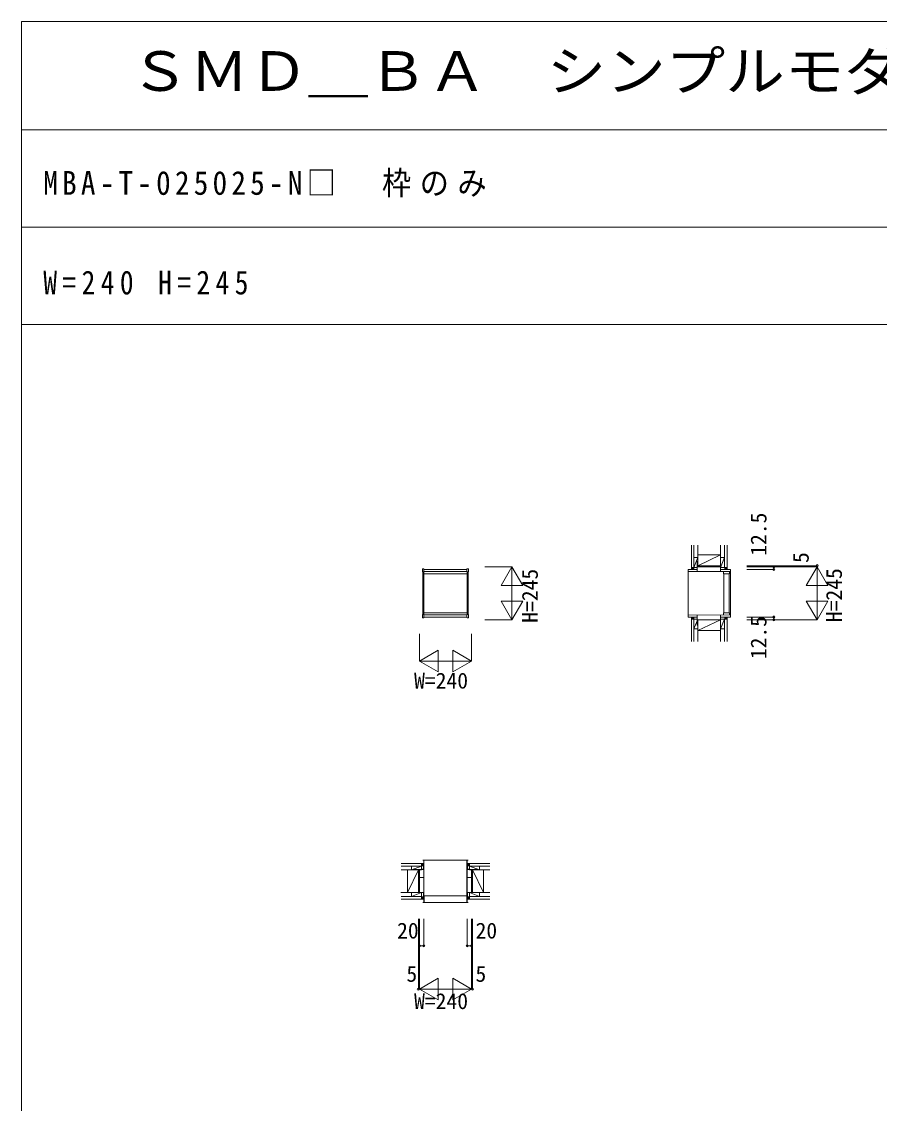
# Model space of a CAD drawing. Units: millimetres, scale not verified. Extents: x -14850 to 12650, y -10500 to 9500.
# Drawn here: x -14850 to -10888, y 4500 to 9500 of the extents above; entities that cross this region are included whole.
import ezdxf
from ezdxf.enums import TextEntityAlignment as Align

# ---------------------------------------------------------------- set-up
doc = ezdxf.new("R2010")
doc.units = ezdxf.units.MM
doc.header["$LTSCALE"] = 50
doc.layers.add('0-0_0', color=7, linetype='Continuous')
for name, color, linetype, lineweight in [('0-1_USER1', 7, 'Continuous', 9), ('0-2_YKK_ZWAK', 2, 'Continuous', 9), ('0-3_YKK_11', 7, 'Continuous', 9), ('0-4_YKK_12', 4, 'Continuous', 9), ('0-5_YSS_K', 4, 'Continuous', 9), ('0-6_YKK_13', 4, 'Continuous', 9), ('0-7_YKK_D', 5, 'Continuous', 9), ('0-8_YKK_A1', 5, 'Continuous', 9)]:
    doc.layers.add(name, color=color, linetype=linetype, lineweight=lineweight)
doc.styles.add('ＭＳ ゴシック', font='')
doc.styles.get('ＭＳ ゴシック').set_extended_font_data('MS Gothic')

msp = doc.modelspace()

# ---------------------------------------------------------------- linework, layer by layer
at = {"layer": '0-1_USER1'}
for p, q in [((-14850, 9500), (12650, 9500)), ((-14850, -10500), (-14850, 9500)), ((-14850, 9000), (12150, 9000)), ((-14850, 8550), (12150, 8550)), ((-14850, 8100), (12150, 8100))]:
    msp.add_line(p, q, dxfattribs=at)
at = {"layer": '0-2_YKK_ZWAK'}
for p, q in [((-12585.33, 6980.14), (-12710.33, 6980.14)), ((-12585.33, 6980.14), (-12635.33, 6893.54)), ((-12585.33, 6980.14), (-12585.33, 6735.14)), ((-12585.33, 6980.14), (-12535.33, 6893.54)), ((-11500.23, 6985.14), (-11175.23, 6985.14)), ((-11500.23, 6980.14), (-11175.23, 6980.14)), ((-11500.23, 6967.64), (-11375.23, 6967.64)), ((-11375.23, 6980.14), (-11375.23, 6967.64)), ((-11225.23, 6893.54), (-11175.23, 6980.14)), ((-11175.23, 6980.14), (-11175.23, 6985.14)), ((-11175.23, 6980.14), (-11175.23, 6735.14)), ((-11125.23, 6893.54), (-11175.23, 6980.14)), ((-12535.33, 6893.54), (-12635.33, 6893.54)), ((-11225.23, 6893.54), (-11125.23, 6893.54)), ((-12585.33, 6735.14), (-12635.33, 6821.74)), ((-12635.33, 6821.74), (-12535.33, 6821.74)), ((-12585.33, 6735.14), (-12535.33, 6821.74)), ((-11225.23, 6821.74), (-11125.23, 6821.74)), ((-12585.33, 6735.14), (-12710.33, 6735.14)), ((-11500.23, 6747.64), (-11375.23, 6747.64)), ((-11500.23, 6735.14), (-11175.23, 6735.14)), ((-11375.23, 6735.14), (-11375.23, 6747.64)), ((-13012.13, 6669.64), (-13012.13, 6544.64)), ((-12772.13, 6669.64), (-12772.13, 6544.64)), ((-13012.13, 6544.64), (-12925.53, 6594.64)), ((-12858.73, 6594.64), (-12858.73, 6494.64)), ((-12772.13, 6544.64), (-12858.73, 6594.64)), ((-13012.13, 6544.64), (-12772.13, 6544.64)), ((-12772.13, 6544.64), (-12858.73, 6494.64)), ((-13017.13, 5352.95), (-13017.13, 5027.95)), ((-13012.13, 5352.95), (-13012.13, 5027.95)), ((-12992.13, 5352.95), (-12992.13, 5227.95)), ((-12792.13, 5352.95), (-12792.13, 5227.95)), ((-12772.13, 5352.95), (-12772.13, 5027.95)), ((-12767.13, 5352.95), (-12767.13, 5027.95)), ((-13012.13, 5227.95), (-12992.13, 5227.95)), ((-12792.13, 5227.95), (-12772.13, 5227.95)), ((-13012.13, 5027.95), (-12925.53, 5077.95)), ((-12925.53, 4977.95), (-12925.53, 5077.95)), ((-12858.73, 5077.95), (-12858.73, 4977.95)), ((-12772.13, 5027.95), (-12858.73, 5077.95)), ((-13017.13, 5027.95), (-13012.13, 5027.95)), ((-13012.13, 5027.95), (-12772.13, 5027.95)), ((-13012.13, 5027.95), (-12925.53, 4977.95)), ((-12772.13, 5027.95), (-12858.73, 4977.95)), ((-12772.13, 5027.95), (-12767.13, 5027.95))]:
    msp.add_line(p, q, dxfattribs=at)
for points in [[(-11225.23, 6821.74), (-11175.23, 6735.14), (-11125.23, 6821.74)], [(-13012.13, 6544.64), (-12925.53, 6494.64), (-12925.53, 6594.64)]]:
    msp.add_lwpolyline(points, dxfattribs=at)
for centre in [(-11375.23, 6980.14), (-11375.23, 6967.64), (-11175.23, 6985.14), (-11375.23, 6747.64), (-11375.23, 6735.14), (-13012.13, 5227.95), (-12992.13, 5227.95), (-12792.13, 5227.95), (-12772.13, 5227.95), (-13017.13, 5027.95), (-12767.13, 5027.95)]:
    msp.add_circle(centre, 5, dxfattribs=at)
at = {"layer": '0-3_YKK_11'}
for p, q in [((-11756.23, 6977.64), (-11756.23, 7080.14)), ((-11744.23, 6977.64), (-11744.23, 7080.14)), ((-11726.23, 6980.14), (-11726.23, 7080.14)), ((-11621.23, 7035.14), (-11621.23, 7080.14)), ((-11603.23, 6977.64), (-11603.23, 7080.14)), ((-11591.23, 6977.64), (-11591.23, 7080.14)), ((-11726.23, 7022.64), (-11744.23, 7022.64)), ((-11726.23, 7035.14), (-11726.23, 6985.14)), ((-11726.23, 7035.14), (-11621.23, 7035.14)), ((-11621.23, 7035.14), (-11726.23, 6985.14)), ((-11726.23, 6980.14), (-11726.23, 7022.64)), ((-11621.23, 6985.14), (-11621.23, 7035.14)), ((-11603.23, 7022.64), (-11621.23, 7022.64)), ((-11603.23, 7022.64), (-11621.23, 6977.64)), ((-11621.23, 7022.64), (-11621.23, 6977.64)), ((-11603.23, 6977.64), (-11603.23, 7022.64)), ((-11756.23, 6977.64), (-11728.83, 6977.64)), ((-11745.23, 6977.64), (-11745.23, 6967.64)), ((-11745.23, 6967.64), (-11729.23, 6967.64)), ((-11743.23, 6977.64), (-11728.83, 6977.64)), ((-11732.23, 6977.64), (-11742.23, 6977.64)), ((-11729.23, 6967.64), (-11729.23, 6977.64)), ((-11726.23, 6985.14), (-11726.23, 6980.14)), ((-11726.23, 6985.14), (-11621.23, 6985.14)), ((-11726.23, 6980.14), (-11621.23, 6985.14)), ((-11621.23, 6985.14), (-11726.23, 6985.14)), ((-11726.23, 6980.14), (-11621.23, 6980.14)), ((-11621.23, 6980.14), (-11621.23, 6985.14)), ((-11621.23, 6977.64), (-11605.23, 6977.64)), ((-11621.23, 6974.64), (-11621.23, 6967.64)), ((-11621.23, 6967.64), (-11602.23, 6967.64)), ((-11603.23, 6977.64), (-11620.23, 6977.64)), ((-11602.23, 6967.64), (-11602.23, 6977.64)), ((-11756.23, 6737.64), (-11729.23, 6737.64)), ((-11756.23, 6635.14), (-11756.23, 6737.64)), ((-11745.23, 6747.64), (-11729.23, 6747.64)), ((-11728.83, 6737.64), (-11744.23, 6737.64)), ((-11744.23, 6737.64), (-11744.23, 6635.14)), ((-11732.23, 6737.64), (-11742.23, 6737.64)), ((-11729.23, 6747.64), (-11729.23, 6737.64)), ((-11726.23, 6735.14), (-11726.23, 6685.14)), ((-11726.23, 6735.14), (-11621.23, 6735.14)), ((-11726.23, 6692.64), (-11726.23, 6710.14)), ((-11726.23, 6635.14), (-11726.23, 6709.14)), ((-11602.23, 6747.64), (-11621.23, 6747.64)), ((-11621.23, 6747.64), (-11621.23, 6737.64)), ((-11621.23, 6692.64), (-11603.23, 6737.64)), ((-11621.23, 6635.14), (-11621.23, 6735.14)), ((-11618.23, 6737.64), (-11605.23, 6737.64)), ((-11603.23, 6692.64), (-11603.23, 6737.64)), ((-11603.23, 6635.14), (-11603.23, 6737.64)), ((-11591.23, 6737.64), (-11591.23, 6635.14)), ((-11744.23, 6692.64), (-11726.23, 6692.64)), ((-11621.23, 6692.64), (-11603.23, 6692.64)), ((-13003.63, 5608.95), (-13097.13, 5608.95)), ((-13003.63, 5608.95), (-13003.63, 5578.95)), ((-12780.63, 5608.95), (-12687.13, 5608.95)), ((-12780.63, 5608.95), (-12780.63, 5578.95)), ((-13003.63, 5596.95), (-13097.13, 5596.95)), ((-13017.13, 5578.95), (-13096.5, 5578.95)), ((-13048.63, 5596.95), (-13003.63, 5596.95)), ((-13048.63, 5578.95), (-13003.63, 5596.95)), ((-13048.63, 5596.95), (-13048.63, 5578.95)), ((-13003.63, 5578.95), (-13048.63, 5578.95)), ((-13017.13, 5473.95), (-13017.13, 5578.95)), ((-13012.13, 5578.95), (-13017.13, 5578.95)), ((-13012.13, 5473.95), (-13012.13, 5578.95)), ((-13003.63, 5596.95), (-13003.63, 5581.55)), ((-13003.63, 5594.95), (-13003.63, 5584.95)), ((-13003.63, 5581.95), (-12993.63, 5581.95)), ((-12993.63, 5581.95), (-12993.63, 5597.94)), ((-12780.63, 5596.95), (-12687.13, 5596.95)), ((-12780.63, 5596.95), (-12780.63, 5581.55)), ((-12735.63, 5596.95), (-12780.63, 5596.95)), ((-12735.63, 5578.95), (-12780.63, 5596.95)), ((-12780.63, 5594.95), (-12780.63, 5584.95)), ((-12780.63, 5578.95), (-12735.63, 5578.95)), ((-12767.13, 5473.95), (-12772.13, 5578.95)), ((-12772.13, 5473.95), (-12772.13, 5578.95)), ((-12772.13, 5578.95), (-12767.13, 5578.95)), ((-12767.13, 5578.95), (-12767.13, 5473.95)), ((-12767.13, 5473.95), (-12767.13, 5578.95)), ((-12767.13, 5578.95), (-12687.76, 5578.95)), ((-12735.63, 5596.95), (-12735.63, 5578.95)), ((-13003.63, 5455.95), (-13097.13, 5455.95)), ((-13048.63, 5455.95), (-13003.63, 5473.95)), ((-13003.63, 5473.95), (-13048.63, 5473.95)), ((-13048.63, 5473.95), (-13048.63, 5455.95)), ((-13048.63, 5455.95), (-13003.63, 5455.95)), ((-13017.13, 5473.95), (-13012.13, 5473.95)), ((-13003.63, 5473.95), (-12993.63, 5473.95)), ((-13003.63, 5455.95), (-13003.63, 5473.95)), ((-13003.63, 5457.95), (-13003.63, 5467.95)), ((-12993.63, 5473.95), (-12993.63, 5454.94)), ((-12780.63, 5473.95), (-12790.63, 5473.95)), ((-12790.63, 5473.95), (-12790.63, 5454.94)), ((-12780.63, 5455.95), (-12780.63, 5473.95)), ((-12780.63, 5473.95), (-12735.63, 5473.95)), ((-12735.63, 5455.95), (-12780.63, 5473.95)), ((-12780.63, 5457.95), (-12780.63, 5467.95)), ((-12780.63, 5455.95), (-12687.13, 5455.95)), ((-12735.63, 5455.95), (-12780.63, 5455.95)), ((-12767.13, 5473.95), (-12772.13, 5473.95)), ((-12767.13, 5473.95), (-12686.6, 5473.95)), ((-12717.13, 5473.95), (-12767.13, 5473.95)), ((-12735.63, 5473.95), (-12735.63, 5455.95)), ((-13097.13, 5443.95), (-13003.63, 5443.95)), ((-12687.13, 5443.95), (-12780.63, 5443.95))]:
    msp.add_line(p, q, dxfattribs=at)
for points in [[(-11744.23, 7022.64), (-11744.23, 6977.64), (-11726.23, 7022.64)], [(-11744.23, 6737.64), (-11744.23, 6692.64), (-11728.83, 6731.14)], [(-11621.23, 6735.14), (-11726.23, 6685.14), (-11621.23, 6685.14)], [(-11603.23, 6737.64), (-11621.23, 6737.64), (-11621.23, 6692.64)], [(-13067.13, 5578.95), (-13067.13, 5473.95), (-13017.13, 5578.95)], [(-13017.13, 5578.95), (-13017.13, 5473.95), (-13012.13, 5578.95)], [(-12780.63, 5581.95), (-12790.63, 5581.95), (-12790.63, 5597.94)], [(-12717.13, 5578.95), (-12717.13, 5473.95), (-12767.13, 5578.95)], [(-13067.13, 5473.95), (-13017.13, 5473.95), (-13097.66, 5473.95)]]:
    msp.add_lwpolyline(points, dxfattribs=at)
at = {"layer": '0-4_YKK_12'}
for p, q in [((-12998.93, 6969.14), (-12998.93, 6956.64)), ((-12997.43, 6956.14), (-12998.43, 6956.14)), ((-12992.93, 6970.64), (-12997.43, 6970.64)), ((-12997.43, 6956.14), (-12991.93, 6956.14)), ((-12997.13, 6759.14), (-12997.13, 6956.14)), ((-12992.13, 6759.14), (-12992.13, 6956.14)), ((-12991.43, 6956.64), (-12991.43, 6969.14)), ((-12792.83, 6967.64), (-12991.43, 6967.64)), ((-12792.83, 6957.64), (-12991.43, 6957.64)), ((-12792.83, 6956.64), (-12792.83, 6969.14)), ((-12786.83, 6956.14), (-12792.33, 6956.14)), ((-12792.13, 6759.14), (-12792.13, 6956.14)), ((-12791.33, 6970.64), (-12786.83, 6970.64)), ((-12787.13, 6759.14), (-12787.13, 6956.14)), ((-12786.83, 6956.14), (-12785.83, 6956.14)), ((-12785.33, 6969.14), (-12785.33, 6956.64)), ((-12992.13, 6948.14), (-12792.13, 6948.14)), ((-12998.93, 6746.14), (-12998.93, 6758.64)), ((-12997.43, 6759.14), (-12998.43, 6759.14)), ((-12997.43, 6759.14), (-12991.93, 6759.14)), ((-12792.83, 6767.14), (-12991.43, 6767.14)), ((-12991.43, 6758.64), (-12991.43, 6746.14)), ((-12792.83, 6757.64), (-12991.43, 6757.64)), ((-12792.83, 6758.64), (-12792.83, 6746.14)), ((-12786.83, 6759.14), (-12792.33, 6759.14)), ((-12786.83, 6759.14), (-12785.83, 6759.14)), ((-12785.33, 6746.14), (-12785.33, 6758.64)), ((-12992.93, 6744.64), (-12997.43, 6744.64)), ((-12792.83, 6747.64), (-12991.43, 6747.64)), ((-12791.33, 6744.64), (-12786.83, 6744.64))]:
    msp.add_line(p, q, dxfattribs=at)
for centre, radius, start, end in [((-12997.43, 6969.14), 1.5, 90, 180), ((-12998.43, 6956.64), 0.5, 180, 270), ((-12992.93, 6969.14), 1.5, 0, 90), ((-12991.93, 6956.64), 0.5, 270, 0), ((-12791.33, 6969.14), 1.5, 90, 180), ((-12792.33, 6956.64), 0.5, 180, 270), ((-12786.83, 6969.14), 1.5, 0, 90), ((-12785.83, 6956.64), 0.5, 270, 0), ((-12998.43, 6758.64), 0.5, 90, 180), ((-12991.93, 6758.64), 0.5, 0, 90), ((-12792.33, 6758.64), 0.5, 90, 180), ((-12785.83, 6758.64), 0.5, 0, 90), ((-12997.43, 6746.14), 1.5, 180, 270), ((-12992.93, 6746.14), 1.5, 270, 0), ((-12791.33, 6746.14), 1.5, 180, 270), ((-12786.83, 6746.14), 1.5, 270, 0)]:
    msp.add_arc(centre, radius, start, end, dxfattribs=at)
at = {"layer": '0-5_YSS_K'}
for p, q in [((-12997.13, 5624.44), (-12992.13, 5624.44)), ((-12992.13, 5624.44), (-12992.13, 5428.45)), ((-12991.38, 5623.95), (-12792.88, 5623.95)), ((-12991.38, 5428.94), (-12991.38, 5623.95)), ((-12792.88, 5623.95), (-12792.88, 5428.94)), ((-12787.13, 5624.44), (-12792.13, 5624.44)), ((-12792.13, 5624.44), (-12792.13, 5428.45)), ((-13037.13, 5578.95), (-13037.13, 5581.55)), ((-13037.13, 5581.55), (-12992.13, 5581.55)), ((-13024.33, 5578.95), (-13024.33, 5581.55)), ((-12747.13, 5581.55), (-12792.13, 5581.55)), ((-12759.93, 5578.95), (-12759.93, 5581.55)), ((-12747.13, 5578.95), (-12747.13, 5581.55)), ((-13012.13, 5543.95), (-12992.13, 5543.95)), ((-13012.13, 5539.45), (-13012.13, 5543.95)), ((-13012.13, 5473.95), (-13012.13, 5493.94)), ((-12992.13, 5473.95), (-13012.13, 5473.95)), ((-12991.13, 5459.95), (-12793.13, 5459.95)), ((-12991.13, 5427.95), (-12991.13, 5459.95)), ((-12793.13, 5459.95), (-12793.13, 5427.95)), ((-12792.13, 5473.95), (-12772.13, 5473.95)), ((-12772.13, 5473.95), (-12772.13, 5493.94)), ((-12992.13, 5428.45), (-12997.13, 5428.45)), ((-12792.88, 5428.94), (-12991.38, 5428.94)), ((-12793.13, 5427.95), (-12991.13, 5427.95)), ((-12792.13, 5428.45), (-12787.13, 5428.45))]:
    msp.add_line(p, q, dxfattribs=at)
msp.add_lwpolyline([(-12772.13, 5539.45), (-12772.13, 5543.95), (-12792.13, 5543.95)], dxfattribs=at)
at = {"layer": '0-6_YKK_13'}
for p, q in [((-11728.83, 7005.14), (-11728.83, 6957.96)), ((-11726.23, 7005.14), (-11728.83, 7005.14)), ((-11771.73, 6968.14), (-11771.73, 6747.14)), ((-11771.23, 6967.64), (-11771.23, 6957.64)), ((-11728.83, 6967.64), (-11771.23, 6967.64)), ((-11771.23, 6957.64), (-11576.23, 6959.14)), ((-11726.23, 6992.34), (-11728.83, 6992.34)), ((-11719.73, 6980.14), (-11728.83, 6980.14)), ((-11621.23, 6980.14), (-11641.23, 6980.14)), ((-11621.23, 6958.79), (-11621.23, 6980.14)), ((-11621.23, 6967.64), (-11575.23, 6967.64)), ((-11607.23, 6948.14), (-11607.23, 6958.14)), ((-11580.53, 6957.04), (-11580.53, 6948.14)), ((-11575.23, 6957.04), (-11580.53, 6957.04)), ((-11576.23, 6957.04), (-11576.23, 6948.14)), ((-11575.73, 6957.04), (-11575.73, 6758.24)), ((-11575.23, 6967.64), (-11575.23, 6957.04)), ((-11580.53, 6948.14), (-11607.23, 6948.14)), ((-11605.93, 6948.14), (-11605.93, 6767.14)), ((-11581.93, 6767.14), (-11581.93, 6948.14)), ((-11771.23, 6747.64), (-11771.23, 6757.64)), ((-11771.23, 6757.64), (-11576.23, 6756.14)), ((-11728.83, 6710.14), (-11728.83, 6757.31)), ((-11621.23, 6756.48), (-11621.23, 6735.14)), ((-11607.23, 6767.14), (-11607.23, 6757.14)), ((-11580.53, 6767.14), (-11607.23, 6767.14)), ((-11580.53, 6758.24), (-11580.53, 6767.14)), ((-11575.23, 6758.24), (-11580.53, 6758.24)), ((-11576.23, 6758.24), (-11576.23, 6767.14)), ((-11575.23, 6747.64), (-11575.23, 6758.24)), ((-11728.83, 6747.64), (-11771.23, 6747.64)), ((-11719.73, 6735.14), (-11728.83, 6735.14)), ((-11726.23, 6722.94), (-11728.83, 6722.94)), ((-11726.23, 6710.14), (-11728.83, 6710.14)), ((-11621.23, 6735.14), (-11641.23, 6735.14)), ((-11621.23, 6747.64), (-11575.23, 6747.64))]:
    msp.add_line(p, q, dxfattribs=at)
at = {"layer": '0-7_YKK_D'}
for p, q in [((-13003.63, 5608.95), (-13003.33, 5608.65)), ((-13003.63, 5601.09), (-12996.07, 5608.65)), ((-13003.63, 5606.74), (-13001.73, 5608.65)), ((-13003.33, 5608.65), (-12993.93, 5608.65)), ((-13001.16, 5597.9), (-12993.63, 5605.43)), ((-12993.63, 5608.95), (-12993.93, 5608.65)), ((-12790.63, 5608.95), (-12790.33, 5608.65)), ((-12783.1, 5597.9), (-12790.63, 5605.43)), ((-12780.93, 5608.65), (-12790.33, 5608.65)), ((-12780.63, 5601.09), (-12788.19, 5608.65)), ((-12780.63, 5606.74), (-12782.53, 5608.65)), ((-12780.63, 5608.95), (-12780.93, 5608.65)), ((-12993.63, 5597.94), (-13003.63, 5597.94)), ((-12995.46, 5597.94), (-12993.63, 5599.78)), ((-12788.8, 5597.94), (-12790.63, 5599.78)), ((-12790.63, 5597.94), (-12780.63, 5597.94)), ((-13003.63, 5443.95), (-13003.63, 5455.95)), ((-13003.63, 5447.46), (-12996.14, 5454.94)), ((-13003.63, 5453.12), (-13001.8, 5454.94)), ((-12993.63, 5454.94), (-13003.63, 5454.94)), ((-13001.19, 5444.24), (-12993.63, 5451.8)), ((-12790.63, 5454.94), (-12780.63, 5454.94)), ((-12783.07, 5444.24), (-12790.63, 5451.8)), ((-12780.63, 5447.46), (-12788.11, 5454.94)), ((-12780.63, 5453.12), (-12782.46, 5454.94)), ((-12780.63, 5443.95), (-12780.63, 5455.95)), ((-13003.63, 5443.95), (-13003.33, 5444.24)), ((-13003.33, 5444.24), (-12993.93, 5444.24)), ((-12995.53, 5444.24), (-12993.63, 5446.15)), ((-12993.63, 5443.95), (-12993.93, 5444.24)), ((-12788.73, 5444.24), (-12790.63, 5446.15)), ((-12790.63, 5443.95), (-12790.33, 5444.24)), ((-12780.93, 5444.24), (-12790.33, 5444.24)), ((-12780.63, 5443.95), (-12780.93, 5444.24))]:
    msp.add_line(p, q, dxfattribs=at)
at = {"layer": '0-8_YKK_A1'}
for p, q in [((-11756.23, 6977.64), (-11755.93, 6977.34)), ((-11755.93, 6975.74), (-11754.02, 6977.64)), ((-11755.93, 6970.08), (-11748.37, 6977.64)), ((-11752.71, 6967.64), (-11745.23, 6975.12)), ((-11747.05, 6967.64), (-11745.05, 6969.64)), ((-11603.23, 6977.64), (-11591.23, 6977.64)), ((-11600.4, 6977.64), (-11602.4, 6975.64)), ((-11594.74, 6977.64), (-11602.23, 6970.15)), ((-11591.53, 6975.19), (-11599.08, 6967.64)), ((-11591.53, 6969.54), (-11593.43, 6967.64)), ((-11591.23, 6977.64), (-11591.53, 6977.34)), ((-11591.53, 6977.34), (-11591.53, 6967.94)), ((-11591.23, 6967.64), (-11591.53, 6967.94)), ((-11756.23, 6747.64), (-11755.93, 6747.34)), ((-11756.23, 6737.64), (-11755.93, 6737.94)), ((-11751.2, 6747.64), (-11755.93, 6742.91)), ((-11755.93, 6747.34), (-11755.93, 6737.94)), ((-11745.54, 6747.64), (-11755.54, 6737.64)), ((-11745.23, 6742.3), (-11749.88, 6737.64)), ((-11745.23, 6737.64), (-11745.23, 6747.64)), ((-11603.23, 6737.64), (-11591.23, 6737.64)), ((-11602.4, 6745.64), (-11600.4, 6747.64)), ((-11602.27, 6740.1), (-11594.74, 6747.64)), ((-11602.23, 6737.64), (-11602.23, 6747.64)), ((-11599.08, 6737.64), (-11591.53, 6745.19)), ((-11593.43, 6737.64), (-11591.53, 6739.54)), ((-11591.23, 6747.64), (-11591.53, 6747.34)), ((-11591.53, 6737.94), (-11591.53, 6747.34)), ((-11591.23, 6737.64), (-11591.53, 6737.94))]:
    msp.add_line(p, q, dxfattribs=at)
msp.add_lwpolyline([(-11756.23, 6967.64), (-11755.93, 6967.94), (-11755.93, 6977.34)], dxfattribs=at)

# ---------------------------------------------------------------- texts
at = {"layer": '0-0_0', "color": 3, "style": 'ＭＳ ゴシック', "width": 1.1}
msp.add_text('ＳＭＤ＿ＢＡ\u3000シンプルモダン\u3000バルコニー通風小窓', height=183.3, dxfattribs=at).set_placement((-14350, 9125), align=Align.BOTTOM_LEFT)
at = {"layer": '0-0_0', "char_height": 110, "attachment_point": 7, "style": 'ＭＳ ゴシック'}
for s, insert in [('\\T1.29;\\W0.9;MBA-T-025025-N□\u3000枠のみ', (-14750, 8687.5)), ('\\T1.39;\\W0.85;W=240\\~H=245', (-14750, 8237.5))]:
    msp.add_mtext(s, dxfattribs=dict(at, insert=insert))
at = {"layer": '0-2_YKK_ZWAK', "color": 4, "style": 'ＭＳ ゴシック'}
for s, p in [('12.5', (-11387.23, 7031.16)), ('5', (-11192.23, 6997.66)), ('H=245', (-12443.62, 6721.4)), ('H=245', (-11038.81, 6724.26)), ('12.5', (-11387.23, 6553.07))]:
    msp.add_text(s, height=73.31, rotation=90, dxfattribs=at).set_placement(p, align=Align.BOTTOM_LEFT)
for s, p in [('W=240', (-13037.13, 6395.29)), ('20', (-13115.7, 5239.95)), ('20', (-12753.14, 5239.95)), ('5', (-13072.78, 5039.95)), ('5', (-12753.7, 5039.95)), ('W=240', (-13037.13, 4913.76))]:
    msp.add_text(s, height=73.31, dxfattribs=at).set_placement(p, align=Align.BOTTOM_LEFT)

doc.saveas('drawing.dxf')
